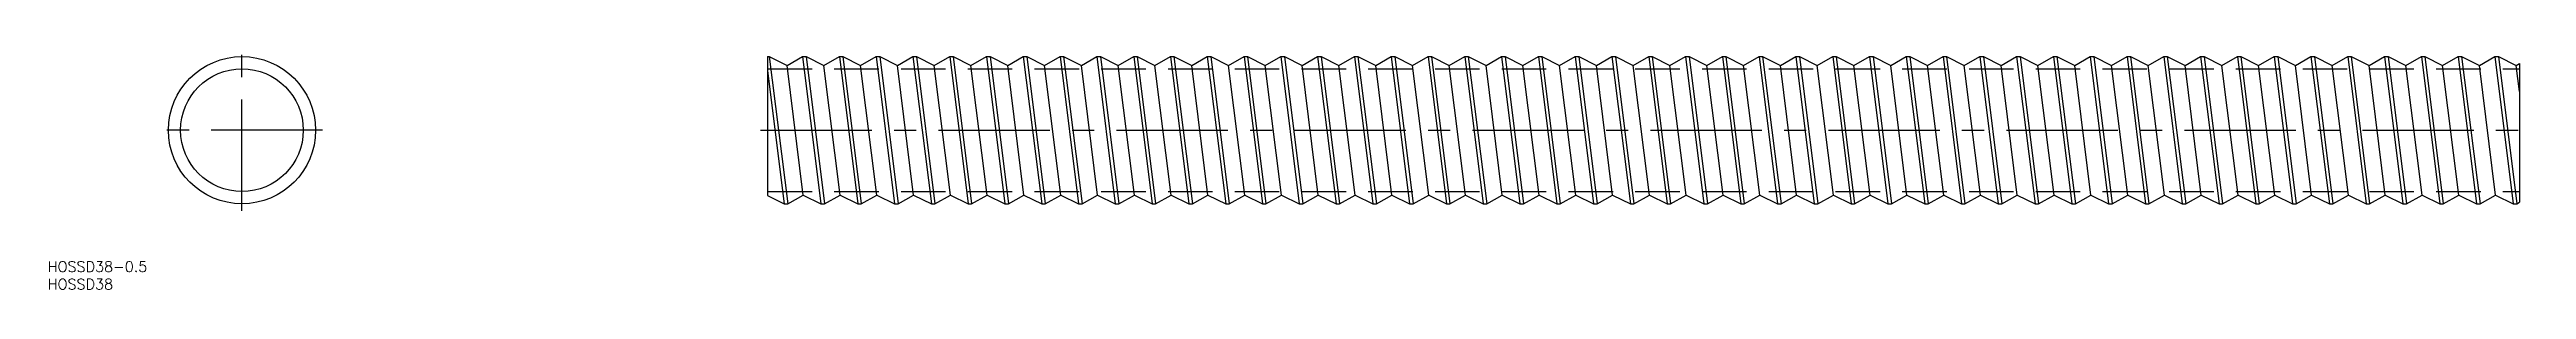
# Model space of a CAD drawing. Extents: x -55 to 652, y -45 to 23.
import ezdxf

# ---------------------------------------------------------------- set-up
doc = ezdxf.new("R2010")
doc.units = 0
doc.linetypes.add('CENTER', pattern=[50.8, 31.75, -6.35, 6.35, -6.35])
doc.linetypes.add('DASHED', pattern=[19.05, 12.7, -6.35])
doc.layers.get('0').update_dxf_attribs({"linetype": 'CONTINUOUS'})
doc.layers.add('CENTER', color=1, linetype='CENTER')
doc.styles.get("Standard").update_dxf_attribs({"font": 'txt.shx', "height": 3, "bigfont": 'bigfont.shx'})

msp = doc.modelspace()

# ---------------------------------------------------------------- linework, layer by layer
at = {"color": 7, "linetype": 'CONTINUOUS'}
for p, q in [((150, 21), (150, -18.65)), ((150, 21), (150.5, 21)), ((150, 16.97), (154.75, -21)), ((150.5, 21), (155.75, -21)), ((150.5, 21), (155.56, 18.5)), ((155.56, 18.5), (160, 21)), ((160.19, -18.5), (155.56, 18.5)), ((160, 21), (165.25, -21)), ((160, 21), (161, 21)), ((161, 21), (166.25, -21)), ((161, 21), (166.06, 18.5)), ((166.06, 18.5), (170.5, 21)), ((170.69, -18.5), (166.06, 18.5)), ((170.5, 21), (175.75, -21)), ((170.5, 21), (171.5, 21)), ((171.5, 21), (176.75, -21)), ((171.5, 21), (176.56, 18.5)), ((176.56, 18.5), (181, 21)), ((181.19, -18.5), (176.56, 18.5)), ((181, 21), (186.25, -21)), ((181, 21), (182, 21)), ((182, 21), (187.25, -21)), ((182, 21), (187.06, 18.5)), ((187.06, 18.5), (191.5, 21)), ((191.69, -18.5), (187.06, 18.5)), ((191.5, 21), (196.75, -21)), ((191.5, 21), (192.5, 21)), ((192.5, 21), (197.75, -21)), ((192.5, 21), (197.56, 18.5)), ((197.56, 18.5), (202, 21)), ((202.19, -18.5), (197.56, 18.5)), ((202, 21), (207.25, -21)), ((202, 21), (203, 21)), ((203, 21), (208.25, -21)), ((203, 21), (208.06, 18.5)), ((208.06, 18.5), (212.5, 21)), ((212.69, -18.5), (208.06, 18.5)), ((212.5, 21), (217.75, -21)), ((212.5, 21), (213.5, 21)), ((213.5, 21), (218.75, -21)), ((213.5, 21), (218.56, 18.5)), ((218.56, 18.5), (223, 21)), ((223.19, -18.5), (218.56, 18.5)), ((223, 21), (228.25, -21)), ((223, 21), (224, 21)), ((224, 21), (229.25, -21)), ((224, 21), (229.06, 18.5)), ((229.06, 18.5), (233.5, 21)), ((233.69, -18.5), (229.06, 18.5)), ((233.5, 21), (238.75, -21)), ((233.5, 21), (234.5, 21)), ((234.5, 21), (239.75, -21)), ((234.5, 21), (239.56, 18.5)), ((239.56, 18.5), (244, 21)), ((244.19, -18.5), (239.56, 18.5)), ((244, 21), (249.25, -21)), ((244, 21), (245, 21)), ((245, 21), (250.25, -21)), ((245, 21), (250.06, 18.5)), ((250.06, 18.5), (254.5, 21)), ((254.69, -18.5), (250.06, 18.5)), ((254.5, 21), (259.75, -21)), ((254.5, 21), (255.5, 21)), ((255.5, 21), (260.75, -21)), ((255.5, 21), (260.56, 18.5)), ((260.56, 18.5), (265, 21)), ((265.19, -18.5), (260.56, 18.5)), ((265, 21), (270.25, -21)), ((265, 21), (266, 21)), ((266, 21), (271.25, -21)), ((266, 21), (271.06, 18.5)), ((271.06, 18.5), (275.5, 21)), ((275.69, -18.5), (271.06, 18.5)), ((275.5, 21), (280.75, -21)), ((275.5, 21), (276.5, 21)), ((276.5, 21), (281.75, -21)), ((276.5, 21), (281.56, 18.5)), ((281.56, 18.5), (286, 21)), ((286.19, -18.5), (281.56, 18.5)), ((286, 21), (291.25, -21)), ((286, 21), (287, 21)), ((287, 21), (292.25, -21)), ((287, 21), (292.06, 18.5)), ((292.06, 18.5), (296.5, 21)), ((296.69, -18.5), (292.06, 18.5)), ((296.5, 21), (301.75, -21)), ((296.5, 21), (297.5, 21)), ((297.5, 21), (302.75, -21)), ((297.5, 21), (302.56, 18.5)), ((302.56, 18.5), (307, 21)), ((307.19, -18.5), (302.56, 18.5)), ((307, 21), (312.25, -21)), ((307, 21), (308, 21)), ((308, 21), (313.25, -21)), ((308, 21), (313.06, 18.5)), ((313.06, 18.5), (317.5, 21)), ((317.69, -18.5), (313.06, 18.5)), ((317.5, 21), (322.75, -21)), ((317.5, 21), (318.5, 21)), ((318.5, 21), (323.75, -21)), ((318.5, 21), (323.56, 18.5)), ((323.56, 18.5), (328, 21)), ((328.19, -18.5), (323.56, 18.5)), ((328, 21), (333.25, -21)), ((328, 21), (329, 21)), ((329, 21), (334.25, -21)), ((329, 21), (334.06, 18.5)), ((334.06, 18.5), (338.5, 21)), ((338.69, -18.5), (334.06, 18.5)), ((338.5, 21), (343.75, -21)), ((338.5, 21), (339.5, 21)), ((339.5, 21), (344.75, -21)), ((339.5, 21), (344.56, 18.5)), ((344.56, 18.5), (349, 21)), ((349.19, -18.5), (344.56, 18.5)), ((349, 21), (354.25, -21)), ((349, 21), (350, 21)), ((350, 21), (355.25, -21)), ((350, 21), (355.06, 18.5)), ((355.06, 18.5), (359.5, 21)), ((359.69, -18.5), (355.06, 18.5)), ((359.5, 21), (364.75, -21)), ((359.5, 21), (360.5, 21)), ((360.5, 21), (365.75, -21)), ((360.5, 21), (365.56, 18.5)), ((365.56, 18.5), (370, 21)), ((370.19, -18.5), (365.56, 18.5)), ((370, 21), (375.25, -21)), ((370, 21), (371, 21)), ((371, 21), (376.25, -21)), ((371, 21), (376.06, 18.5)), ((376.06, 18.5), (380.5, 21)), ((380.69, -18.5), (376.06, 18.5)), ((380.5, 21), (385.75, -21)), ((380.5, 21), (381.5, 21)), ((381.5, 21), (386.75, -21)), ((381.5, 21), (386.56, 18.5)), ((386.56, 18.5), (391, 21)), ((391.19, -18.5), (386.56, 18.5)), ((391, 21), (396.25, -21)), ((391, 21), (392, 21)), ((392, 21), (397.25, -21)), ((392, 21), (397.06, 18.5)), ((397.06, 18.5), (401.5, 21)), ((401.69, -18.5), (397.06, 18.5)), ((401.5, 21), (406.75, -21)), ((401.5, 21), (402.5, 21)), ((402.5, 21), (407.75, -21)), ((402.5, 21), (407.56, 18.5)), ((407.56, 18.5), (412, 21)), ((412.19, -18.5), (407.56, 18.5)), ((412, 21), (417.25, -21)), ((412, 21), (413, 21)), ((413, 21), (418.25, -21)), ((413, 21), (418.06, 18.5)), ((418.06, 18.5), (422.5, 21)), ((422.69, -18.5), (418.06, 18.5)), ((422.5, 21), (427.75, -21)), ((422.5, 21), (423.5, 21)), ((423.5, 21), (428.75, -21)), ((423.5, 21), (428.56, 18.5)), ((428.56, 18.5), (433, 21)), ((433.19, -18.5), (428.56, 18.5)), ((433, 21), (438.25, -21)), ((433, 21), (434, 21)), ((434, 21), (439.25, -21)), ((434, 21), (439.06, 18.5)), ((439.06, 18.5), (443.5, 21)), ((443.69, -18.5), (439.06, 18.5)), ((443.5, 21), (448.75, -21)), ((443.5, 21), (444.5, 21)), ((444.5, 21), (449.75, -21)), ((444.5, 21), (449.56, 18.5)), ((449.56, 18.5), (454, 21)), ((454.19, -18.5), (449.56, 18.5)), ((454, 21), (459.25, -21)), ((454, 21), (455, 21)), ((455, 21), (460.25, -21)), ((455, 21), (460.06, 18.5)), ((460.06, 18.5), (464.5, 21)), ((464.69, -18.5), (460.06, 18.5)), ((464.5, 21), (469.75, -21)), ((464.5, 21), (465.5, 21)), ((465.5, 21), (470.75, -21)), ((465.5, 21), (470.56, 18.5)), ((470.56, 18.5), (475, 21)), ((475.19, -18.5), (470.56, 18.5)), ((475, 21), (480.25, -21)), ((475, 21), (476, 21)), ((476, 21), (481.25, -21)), ((476, 21), (481.06, 18.5)), ((481.06, 18.5), (485.5, 21)), ((485.69, -18.5), (481.06, 18.5)), ((485.5, 21), (490.75, -21)), ((485.5, 21), (486.5, 21)), ((486.5, 21), (491.75, -21)), ((486.5, 21), (491.56, 18.5)), ((491.56, 18.5), (496, 21)), ((496.19, -18.5), (491.56, 18.5)), ((496, 21), (501.25, -21)), ((496, 21), (497, 21)), ((497, 21), (502.25, -21)), ((497, 21), (502.06, 18.5)), ((502.06, 18.5), (506.5, 21)), ((506.69, -18.5), (502.06, 18.5)), ((506.5, 21), (511.75, -21)), ((506.5, 21), (507.5, 21)), ((507.5, 21), (512.75, -21)), ((507.5, 21), (512.56, 18.5)), ((512.56, 18.5), (517, 21)), ((517.19, -18.5), (512.56, 18.5)), ((517, 21), (522.25, -21)), ((517, 21), (518, 21)), ((518, 21), (523.25, -21)), ((518, 21), (523.06, 18.5)), ((523.06, 18.5), (527.5, 21)), ((527.69, -18.5), (523.06, 18.5)), ((527.5, 21), (532.75, -21)), ((527.5, 21), (528.5, 21)), ((528.5, 21), (533.75, -21)), ((528.5, 21), (533.56, 18.5)), ((533.56, 18.5), (538, 21)), ((538.19, -18.5), (533.56, 18.5)), ((538, 21), (543.25, -21)), ((538, 21), (539, 21)), ((539, 21), (544.25, -21)), ((539, 21), (544.06, 18.5)), ((544.06, 18.5), (548.5, 21)), ((548.69, -18.5), (544.06, 18.5)), ((548.5, 21), (553.75, -21)), ((548.5, 21), (549.5, 21)), ((549.5, 21), (554.75, -21)), ((549.5, 21), (554.56, 18.5)), ((554.56, 18.5), (559, 21)), ((559.19, -18.5), (554.56, 18.5)), ((559, 21), (564.25, -21)), ((559, 21), (560, 21)), ((560, 21), (565.25, -21)), ((560, 21), (565.06, 18.5)), ((565.06, 18.5), (569.5, 21)), ((569.69, -18.5), (565.06, 18.5)), ((569.5, 21), (574.75, -21)), ((569.5, 21), (570.5, 21)), ((570.5, 21), (575.75, -21)), ((570.5, 21), (575.56, 18.5)), ((575.56, 18.5), (580, 21)), ((580.19, -18.5), (575.56, 18.5)), ((580, 21), (585.25, -21)), ((580, 21), (581, 21)), ((581, 21), (586.25, -21)), ((581, 21), (586.06, 18.5)), ((586.06, 18.5), (590.5, 21)), ((590.69, -18.5), (586.06, 18.5)), ((590.5, 21), (595.75, -21)), ((590.5, 21), (591.5, 21)), ((591.5, 21), (596.75, -21)), ((591.5, 21), (596.56, 18.5)), ((596.56, 18.5), (601, 21)), ((601.19, -18.5), (596.56, 18.5)), ((601, 21), (606.25, -21)), ((601, 21), (602, 21)), ((602, 21), (607.25, -21)), ((602, 21), (607.06, 18.5)), ((607.06, 18.5), (611.5, 21)), ((611.69, -18.5), (607.06, 18.5)), ((611.5, 21), (616.75, -21)), ((611.5, 21), (612.5, 21)), ((612.5, 21), (617.75, -21)), ((612.5, 21), (617.56, 18.5)), ((617.56, 18.5), (622, 21)), ((622.19, -18.5), (617.56, 18.5)), ((622, 21), (627.25, -21)), ((622, 21), (623, 21)), ((623, 21), (628.25, -21)), ((623, 21), (628.06, 18.5)), ((628.06, 18.5), (632.5, 21)), ((632.69, -18.5), (628.06, 18.5)), ((632.5, 21), (637.75, -21)), ((632.5, 21), (633.5, 21)), ((633.5, 21), (638.75, -21)), ((633.5, 21), (638.56, 18.5)), ((638.56, 18.5), (643, 21)), ((643.19, -18.5), (638.56, 18.5)), ((643, 21), (648.25, -21)), ((643, 21), (644, 21)), ((644, 21), (649.25, -21)), ((644, 21), (649.06, 18.5)), ((649.06, 18.5), (650, 19.03)), ((650, 11), (649.06, 18.5)), ((650, 19.03), (650, -20.58)), ((150, -18.65), (154.75, -21)), ((154.75, -21), (155.75, -21)), ((155.75, -21), (160.19, -18.5)), ((160.19, -18.5), (165.25, -21)), ((165.25, -21), (166.25, -21)), ((166.25, -21), (170.69, -18.5)), ((170.69, -18.5), (175.75, -21)), ((175.75, -21), (176.75, -21)), ((176.75, -21), (181.19, -18.5)), ((181.19, -18.5), (186.25, -21)), ((186.25, -21), (187.25, -21)), ((187.25, -21), (191.69, -18.5)), ((191.69, -18.5), (196.75, -21)), ((196.75, -21), (197.75, -21)), ((197.75, -21), (202.19, -18.5)), ((202.19, -18.5), (207.25, -21)), ((207.25, -21), (208.25, -21)), ((208.25, -21), (212.69, -18.5)), ((212.69, -18.5), (217.75, -21)), ((217.75, -21), (218.75, -21)), ((218.75, -21), (223.19, -18.5)), ((223.19, -18.5), (228.25, -21)), ((228.25, -21), (229.25, -21)), ((229.25, -21), (233.69, -18.5)), ((233.69, -18.5), (238.75, -21)), ((238.75, -21), (239.75, -21)), ((239.75, -21), (244.19, -18.5)), ((244.19, -18.5), (249.25, -21)), ((249.25, -21), (250.25, -21)), ((250.25, -21), (254.69, -18.5)), ((254.69, -18.5), (259.75, -21)), ((259.75, -21), (260.75, -21)), ((260.75, -21), (265.19, -18.5)), ((265.19, -18.5), (270.25, -21)), ((270.25, -21), (271.25, -21)), ((271.25, -21), (275.69, -18.5)), ((275.69, -18.5), (280.75, -21)), ((280.75, -21), (281.75, -21)), ((281.75, -21), (286.19, -18.5)), ((286.19, -18.5), (291.25, -21)), ((291.25, -21), (292.25, -21)), ((292.25, -21), (296.69, -18.5)), ((296.69, -18.5), (301.75, -21)), ((301.75, -21), (302.75, -21)), ((302.75, -21), (307.19, -18.5)), ((307.19, -18.5), (312.25, -21)), ((312.25, -21), (313.25, -21)), ((313.25, -21), (317.69, -18.5)), ((317.69, -18.5), (322.75, -21)), ((322.75, -21), (323.75, -21)), ((323.75, -21), (328.19, -18.5)), ((328.19, -18.5), (333.25, -21)), ((333.25, -21), (334.25, -21)), ((334.25, -21), (338.69, -18.5)), ((338.69, -18.5), (343.75, -21)), ((343.75, -21), (344.75, -21)), ((344.75, -21), (349.19, -18.5)), ((349.19, -18.5), (354.25, -21)), ((354.25, -21), (355.25, -21)), ((355.25, -21), (359.69, -18.5)), ((359.69, -18.5), (364.75, -21)), ((364.75, -21), (365.75, -21)), ((365.75, -21), (370.19, -18.5)), ((370.19, -18.5), (375.25, -21)), ((375.25, -21), (376.25, -21)), ((376.25, -21), (380.69, -18.5)), ((380.69, -18.5), (385.75, -21)), ((385.75, -21), (386.75, -21)), ((386.75, -21), (391.19, -18.5)), ((391.19, -18.5), (396.25, -21)), ((396.25, -21), (397.25, -21)), ((397.25, -21), (401.69, -18.5)), ((401.69, -18.5), (406.75, -21)), ((406.75, -21), (407.75, -21)), ((407.75, -21), (412.19, -18.5)), ((412.19, -18.5), (417.25, -21)), ((417.25, -21), (418.25, -21)), ((418.25, -21), (422.69, -18.5)), ((422.69, -18.5), (427.75, -21)), ((427.75, -21), (428.75, -21)), ((428.75, -21), (433.19, -18.5)), ((433.19, -18.5), (438.25, -21)), ((438.25, -21), (439.25, -21)), ((439.25, -21), (443.69, -18.5)), ((443.69, -18.5), (448.75, -21)), ((448.75, -21), (449.75, -21)), ((449.75, -21), (454.19, -18.5)), ((454.19, -18.5), (459.25, -21)), ((459.25, -21), (460.25, -21)), ((460.25, -21), (464.69, -18.5)), ((464.69, -18.5), (469.75, -21)), ((469.75, -21), (470.75, -21)), ((470.75, -21), (475.19, -18.5)), ((475.19, -18.5), (480.25, -21)), ((480.25, -21), (481.25, -21)), ((481.25, -21), (485.69, -18.5)), ((485.69, -18.5), (490.75, -21)), ((490.75, -21), (491.75, -21)), ((491.75, -21), (496.19, -18.5)), ((496.19, -18.5), (501.25, -21)), ((501.25, -21), (502.25, -21)), ((502.25, -21), (506.69, -18.5)), ((506.69, -18.5), (511.75, -21)), ((511.75, -21), (512.75, -21)), ((512.75, -21), (517.19, -18.5)), ((517.19, -18.5), (522.25, -21)), ((522.25, -21), (523.25, -21)), ((523.25, -21), (527.69, -18.5)), ((527.69, -18.5), (532.75, -21)), ((532.75, -21), (533.75, -21)), ((533.75, -21), (538.19, -18.5)), ((538.19, -18.5), (543.25, -21)), ((543.25, -21), (544.25, -21)), ((544.25, -21), (548.69, -18.5)), ((548.69, -18.5), (553.75, -21)), ((553.75, -21), (554.75, -21)), ((554.75, -21), (559.19, -18.5)), ((559.19, -18.5), (564.25, -21)), ((564.25, -21), (565.25, -21)), ((565.25, -21), (569.69, -18.5)), ((569.69, -18.5), (574.75, -21)), ((574.75, -21), (575.75, -21)), ((575.75, -21), (580.19, -18.5)), ((580.19, -18.5), (585.25, -21)), ((585.25, -21), (586.25, -21)), ((586.25, -21), (590.69, -18.5)), ((590.69, -18.5), (595.75, -21)), ((595.75, -21), (596.75, -21)), ((596.75, -21), (601.19, -18.5)), ((601.19, -18.5), (606.25, -21)), ((606.25, -21), (607.25, -21)), ((607.25, -21), (611.69, -18.5)), ((611.69, -18.5), (616.75, -21)), ((616.75, -21), (617.75, -21)), ((617.75, -21), (622.19, -18.5)), ((622.19, -18.5), (627.25, -21)), ((627.25, -21), (628.25, -21)), ((628.25, -21), (632.69, -18.5)), ((632.69, -18.5), (637.75, -21)), ((637.75, -21), (638.75, -21)), ((638.75, -21), (643.19, -18.5)), ((643.19, -18.5), (648.25, -21)), ((648.25, -21), (649.25, -21)), ((649.25, -21), (650, -20.58))]:
    msp.add_line(p, q, dxfattribs=at)
at = {"color": 3, "linetype": 'DASHED'}
for p, q in [((150, 17.5), (650, 17.5)), ((150, -17.5), (650, -17.5))]:
    msp.add_line(p, q, dxfattribs=at)
at = {"color": 7, "linetype": 'CONTINUOUS'}
for radius in [21, 17.5]:
    msp.add_circle((0, 0), radius, dxfattribs=at)
at = {"layer": 'CENTER', "color": 1, "linetype": 'CENTER'}
for p, q in [((0, -23), (0, 23)), ((23, 0), (-23, 0)), ((148, 0), (652, 0))]:
    msp.add_line(p, q, dxfattribs=at)

# ---------------------------------------------------------------- texts
at = {"color": 7, "linetype": 'CONTINUOUS'}
for s, p in [('HOSSD38-0.5', (-55.44, -40.43)), ('HOSSD38', (-55.44, -45.43))]:
    msp.add_text(s, height=3, dxfattribs=at).set_placement(p)

doc.saveas('drawing.dxf')
